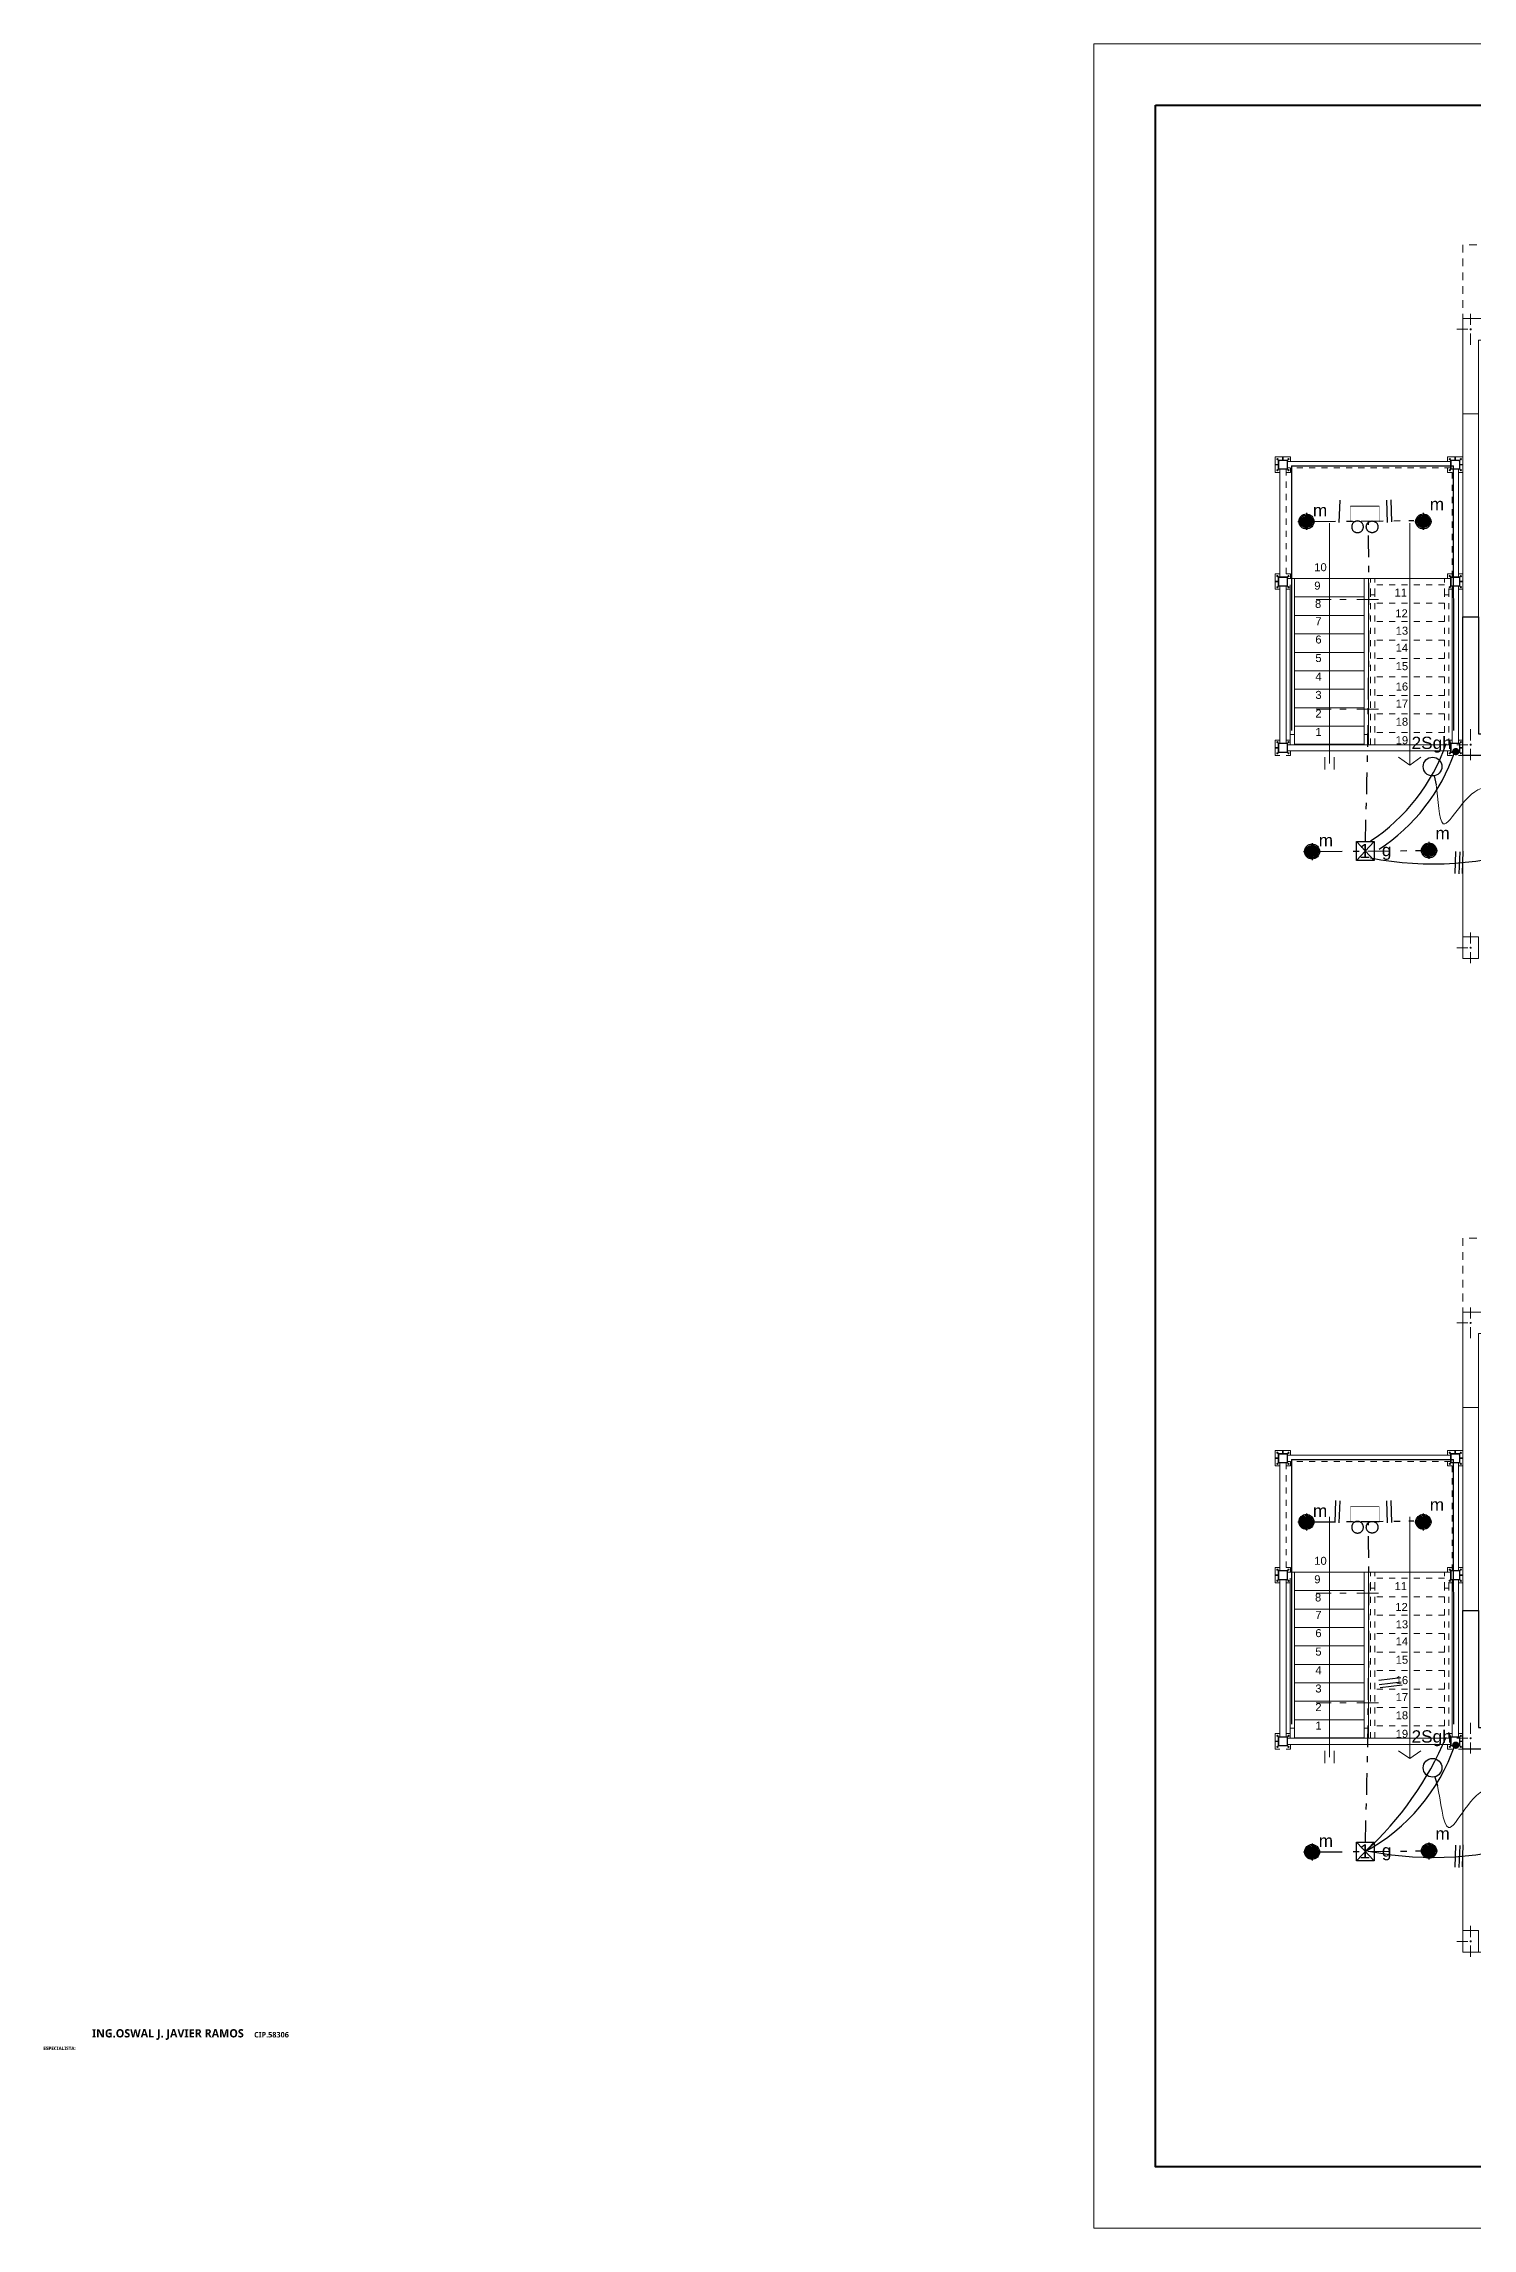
# Model space of a CAD drawing. Header units: metres. Extents: x -17 to 101, y 0 to 79.
# Drawn here: x -17.06 to 6.15, y 37.93 to 73.43 of the extents above; entities that cross this region are included whole.
import ezdxf
from ezdxf import colors
from ezdxf.entities.mleader import LeaderData, LeaderLine
from ezdxf.math import Vec2, Vec3

# ---------------------------------------------------------------- set-up
doc = ezdxf.new("R2010")
doc.units = ezdxf.units.M
doc.set_wipeout_variables(frame=1)
for name, pattern in [('DASHED2', [0.375, 0.25, -0.125]), ('Dot & Dashed', [0.670278, 0.352778, -0.176389, 0, -0.141111]), ('HIDDEN2', [0.1875, 0.125, -0.0625])]:
    doc.linetypes.add(name, pattern=pattern)
for name, color, linetype, lineweight in [('ALUMBRADO', 1, 'Continuous', 30), ('Cotas varias El', 253, 'Continuous', 13), ('Emergencia', 20, 'Continuous', 25), ('Membrete', 250, 'Continuous', 15), ('TOMACORRIENTE', 5, 'HIDDEN2', 30)]:
    doc.layers.add(name, color=color, linetype=linetype, lineweight=lineweight)
doc.layers.add('G-Anno-Nplt', color=140, linetype='Continuous', lineweight=18, plot=False)
doc.styles.add('Generales', font='trebuc.ttf', dxfattribs={"height": 0.1})
doc.styles.get("Standard").update_dxf_attribs({"font": 'arial.ttf'})
doc.styles.add('Textos pisos', font='arial.ttf', dxfattribs={"height": 0.1})

# ---------------------------------------------------------------- blocks, each defined once
blk = doc.blocks.new('_DOTBLANK')
at = {"color": 0, "linetype": 'ByBlock'}
blk.add_line((-0.5, 0), (-1, 0), dxfattribs=at)
blk.add_circle((0, 0), 0.5, dxfattribs=at)
blk = doc.blocks.new('LED PASILLO')
at = {"layer": 'ALUMBRADO'}
h = blk.add_hatch(color=202, dxfattribs=at)
h.dxf.hatch_style = 1
edge = h.paths.add_edge_path()
edge.add_line((0, 0.138), (0, -0.138))
edge.add_line((-0.138, 0), (0.138, 0))
edge = h.paths.add_edge_path()
edge.add_line((0, 0), (0, 0.085))
edge.add_arc((0, 0), 0.0845, 90, 180)
edge.add_line((-0.085, 0), (0, 0))
edge = h.paths.add_edge_path()
edge.add_line((0.085, 0), (0, 0))
edge.add_line((0, 0), (0, -0.085))
edge.add_arc((0, 0), 0.0845, 270, 360)
at = {"layer": 'ALUMBRADO', "color": 202}
for points in [[(-0.138, 0), (0.138, 0)], [(0, 0.138), (0, -0.138)]]:
    blk.add_lwpolyline(points, dxfattribs=at)
for radius in [0.122, 0.103, 0.0845]:
    blk.add_circle((0, 0), radius, dxfattribs=at)
blk = doc.blocks.new('Emergencia')
at = {"color": 1, "lineweight": 5}
blk.add_wipeout([(-0.077, -0.439), (-0.07, -0.435), (-0.064, -0.43), (-0.058, -0.425), (-0.052, -0.42), (-0.047, -0.413), (-0.042, -0.407), (-0.038, -0.4), (-0.034, -0.393), (-0.031, -0.386), (-0.029, -0.378), (-0.027, -0.37), (-0.026, -0.363), (-0.025, -0.355), (-0.025, -0.347), (-0.026, -0.339), (-0.027, -0.331), (-0.029, -0.323), (-0.031, -0.316), (-0.034, -0.308), (-0.038, -0.301), (-0.042, -0.294), (-0.047, -0.288), (-0.052, -0.282), (-0.058, -0.276), (-0.064, -0.271), (-0.07, -0.266), (-0.077, -0.262), (-0.084, -0.259), (-0.092, -0.256), (-0.099, -0.253), (-0.107, -0.251), (-0.115, -0.25), (-0.123, -0.249), (-0.131, -0.25), (-0.139, -0.25), (-0.146, -0.251), (-0.154, -0.253), (-0.162, -0.256), (-0.169, -0.259), (-0.176, -0.262), (-0.183, -0.267), (-0.189, -0.271), (-0.195, -0.276), (-0.201, -0.282), (-0.206, -0.288), (-0.211, -0.295), (-0.215, -0.301), (-0.219, -0.309), (-0.222, -0.316), (-0.224, -0.323), (-0.226, -0.331), (-0.227, -0.339), (-0.228, -0.347), (-0.228, -0.355), (-0.227, -0.363), (-0.226, -0.371), (-0.224, -0.379), (-0.222, -0.386), (-0.218, -0.393), (-0.215, -0.401), (-0.211, -0.407), (-0.206, -0.414), (-0.201, -0.42), (-0.195, -0.425), (-0.189, -0.431), (-0.183, -0.435), (-0.176, -0.439), (-0.169, -0.443), (-0.161, -0.446), (-0.154, -0.448), (-0.146, -0.45), (-0.138, -0.452), (-0.13, -0.452), (-0.122, -0.452), (-0.114, -0.452), (-0.107, -0.45), (-0.099, -0.448), (-0.091, -0.446), (-0.084, -0.443)], dxfattribs=at).dxf.layer = 'Emergencia'
at = {"layer": 'Emergencia', "color": 240, "true_color": 0xed1f24}
blk.add_lwpolyline([(-0.25, -0.25), (0.25, -0.25), (0.25, 0), (-0.25, 0)], close=True, dxfattribs=at)
at = {"color": 240, "lineweight": 5, "true_color": 0xed1f24}
blk.add_wipeout([(-0.25, -0.25), (0.25, -0.25), (0.25, 0), (-0.25, 0)], dxfattribs=at).dxf.layer = 'Emergencia'
at = {"layer": 'Emergencia', "color": 1}
blk.add_lwpolyline([(-0.077, -0.439), (-0.07, -0.435), (-0.064, -0.43), (-0.058, -0.425), (-0.052, -0.42), (-0.047, -0.413), (-0.042, -0.407), (-0.038, -0.4), (-0.034, -0.393), (-0.031, -0.386), (-0.029, -0.378), (-0.027, -0.37), (-0.026, -0.363), (-0.025, -0.355), (-0.025, -0.347), (-0.026, -0.339), (-0.027, -0.331), (-0.029, -0.323), (-0.031, -0.316), (-0.034, -0.308), (-0.038, -0.301), (-0.042, -0.294), (-0.047, -0.288), (-0.052, -0.282), (-0.058, -0.276), (-0.064, -0.271), (-0.07, -0.266), (-0.077, -0.262), (-0.084, -0.259), (-0.092, -0.256), (-0.099, -0.253), (-0.107, -0.251), (-0.115, -0.25), (-0.123, -0.249), (-0.131, -0.25), (-0.139, -0.25), (-0.146, -0.251), (-0.154, -0.253), (-0.162, -0.256), (-0.169, -0.259), (-0.176, -0.262), (-0.183, -0.267), (-0.189, -0.271), (-0.195, -0.276), (-0.201, -0.282), (-0.206, -0.288), (-0.211, -0.295), (-0.215, -0.301), (-0.219, -0.309), (-0.222, -0.316), (-0.224, -0.323), (-0.226, -0.331), (-0.227, -0.339), (-0.228, -0.347), (-0.228, -0.355), (-0.227, -0.363), (-0.226, -0.371), (-0.224, -0.379), (-0.222, -0.386), (-0.218, -0.393), (-0.215, -0.401), (-0.211, -0.407), (-0.206, -0.414), (-0.201, -0.42), (-0.195, -0.425), (-0.189, -0.431), (-0.183, -0.435), (-0.176, -0.439), (-0.169, -0.443), (-0.161, -0.446), (-0.154, -0.448), (-0.146, -0.45), (-0.138, -0.452), (-0.13, -0.452), (-0.122, -0.452), (-0.114, -0.452), (-0.107, -0.45), (-0.099, -0.448), (-0.091, -0.446), (-0.084, -0.443)], close=True, dxfattribs=at)
at = {"color": 1, "lineweight": 5}
blk.add_wipeout([(0.077, -0.439), (0.07, -0.435), (0.064, -0.43), (0.058, -0.425), (0.052, -0.42), (0.047, -0.413), (0.042, -0.407), (0.038, -0.4), (0.034, -0.393), (0.031, -0.386), (0.029, -0.378), (0.027, -0.37), (0.026, -0.363), (0.025, -0.355), (0.025, -0.347), (0.026, -0.339), (0.027, -0.331), (0.029, -0.323), (0.031, -0.316), (0.034, -0.308), (0.038, -0.301), (0.042, -0.294), (0.047, -0.288), (0.052, -0.282), (0.058, -0.276), (0.064, -0.271), (0.07, -0.266), (0.077, -0.262), (0.084, -0.259), (0.092, -0.256), (0.099, -0.253), (0.107, -0.251), (0.115, -0.25), (0.123, -0.249), (0.131, -0.25), (0.139, -0.25), (0.146, -0.251), (0.154, -0.253), (0.162, -0.256), (0.169, -0.259), (0.176, -0.262), (0.183, -0.267), (0.189, -0.271), (0.195, -0.276), (0.201, -0.282), (0.206, -0.288), (0.211, -0.295), (0.215, -0.301), (0.219, -0.309), (0.222, -0.316), (0.224, -0.323), (0.226, -0.331), (0.227, -0.339), (0.228, -0.347), (0.228, -0.355), (0.227, -0.363), (0.226, -0.371), (0.224, -0.379), (0.222, -0.386), (0.218, -0.393), (0.215, -0.401), (0.211, -0.407), (0.206, -0.414), (0.201, -0.42), (0.195, -0.425), (0.189, -0.431), (0.183, -0.435), (0.176, -0.439), (0.169, -0.443), (0.161, -0.446), (0.154, -0.448), (0.146, -0.45), (0.138, -0.452), (0.13, -0.452), (0.122, -0.452), (0.114, -0.452), (0.107, -0.45), (0.099, -0.448), (0.091, -0.446), (0.084, -0.443)], dxfattribs=at).dxf.layer = 'Emergencia'
at = {"layer": 'Emergencia', "color": 1}
blk.add_lwpolyline([(0.077, -0.439), (0.07, -0.435), (0.064, -0.43), (0.058, -0.425), (0.052, -0.42), (0.047, -0.413), (0.042, -0.407), (0.038, -0.4), (0.034, -0.393), (0.031, -0.386), (0.029, -0.378), (0.027, -0.37), (0.026, -0.363), (0.025, -0.355), (0.025, -0.347), (0.026, -0.339), (0.027, -0.331), (0.029, -0.323), (0.031, -0.316), (0.034, -0.308), (0.038, -0.301), (0.042, -0.294), (0.047, -0.288), (0.052, -0.282), (0.058, -0.276), (0.064, -0.271), (0.07, -0.266), (0.077, -0.262), (0.084, -0.259), (0.092, -0.256), (0.099, -0.253), (0.107, -0.251), (0.115, -0.25), (0.123, -0.249), (0.131, -0.25), (0.139, -0.25), (0.146, -0.251), (0.154, -0.253), (0.162, -0.256), (0.169, -0.259), (0.176, -0.262), (0.183, -0.267), (0.189, -0.271), (0.195, -0.276), (0.201, -0.282), (0.206, -0.288), (0.211, -0.295), (0.215, -0.301), (0.219, -0.309), (0.222, -0.316), (0.224, -0.323), (0.226, -0.331), (0.227, -0.339), (0.228, -0.347), (0.228, -0.355), (0.227, -0.363), (0.226, -0.371), (0.224, -0.379), (0.222, -0.386), (0.218, -0.393), (0.215, -0.401), (0.211, -0.407), (0.206, -0.414), (0.201, -0.42), (0.195, -0.425), (0.189, -0.431), (0.183, -0.435), (0.176, -0.439), (0.169, -0.443), (0.161, -0.446), (0.154, -0.448), (0.146, -0.45), (0.138, -0.452), (0.13, -0.452), (0.122, -0.452), (0.114, -0.452), (0.107, -0.45), (0.099, -0.448), (0.091, -0.446), (0.084, -0.443)], close=True, dxfattribs=at)
blk = doc.blocks.new('caja de paso tipo 1')
at = {"layer": 'ALUMBRADO', "color": 3}
blk.add_lwpolyline([(-0.145, 0.152), (0.145, 0.152), (0.145, -0.152), (-0.145, -0.152)], close=True, dxfattribs=at)
for points in [[(-0.145, -0.152), (0.145, 0.152)], [(-0.145, 0.152), (0.145, -0.152)]]:
    blk.add_lwpolyline(points, dxfattribs=at)
at = {"layer": 'ALUMBRADO', "color": 6}
blk.add_text('1', height=0.231, dxfattribs=at).set_placement((-0.099, -0.115))

msp = doc.modelspace()

# ---------------------------------------------------------------- hatches: boundary and pattern name
at = {"layer": 'ALUMBRADO', "lineweight": 25}
h = msp.add_hatch(color=102, dxfattribs=at)
h.dxf.hatch_style = 1
h.paths.add_polyline_path([(5.818, 61.926, -1), (5.938, 61.926, -1)])
h = msp.add_hatch(color=102, dxfattribs=at)
h.dxf.hatch_style = 1
h.paths.add_polyline_path([(5.818, 45.78, -1), (5.938, 45.78, -1)])

# ---------------------------------------------------------------- linework, layer by layer
at = {"layer": 'ALUMBRADO', "color": 114, "lineweight": 25}
for points in [[(3.986, 65.651), (3.999, 66.01)], [(4.84, 65.658), (4.828, 66.016)], [(5.866, 59.944), (5.878, 60.303)], [(5.935, 59.94), (5.948, 60.299)], [(5.987, 59.947), (5.999, 60.306)], [(3.918, 49.401), (3.93, 49.759)], [(3.986, 49.394), (3.999, 49.753)], [(4.84, 49.401), (4.828, 49.759)], [(4.626, 46.839), (4.983, 46.88)], [(4.633, 46.769), (4.99, 46.811)], [(4.648, 46.72), (5.005, 46.762)], [(5.866, 43.798), (5.878, 44.157)], [(5.935, 43.794), (5.948, 44.153)], [(5.987, 43.802), (5.999, 44.16)]]:
    msp.add_lwpolyline(points, dxfattribs=at)
at = {"layer": 'ALUMBRADO', "color": 6, "linetype": 'Dot & Dashed', "lineweight": 25}
for points in [[(3.681, 60.303), (5.305, 60.32)], [(3.681, 44.046), (5.305, 44.063)]]:
    msp.add_lwpolyline(points, dxfattribs=at)
at = {"layer": 'ALUMBRADO', "lineweight": 25}
for centre, radius, start, end in [((2.794, 63.065), 3.097, 303.2671, 341.0111), ((2.932, 62.928), 3.097, 303.2671, 341.0111), ((5.511, 65.407), 5.305, 258.9378, 288.6586), ((0.815, 47.991), 5.33, 312.3998, 337.0418), ((2.905, 46.796), 3.127, 298.7442, 340.9213), ((5.511, 49.261), 5.305, 258.9378, 288.6586)]:
    msp.add_arc(centre, radius, start, end, dxfattribs=at)
at = {"layer": 'Cotas varias El', "linetype": 'Continuous'}
for p, q in [((6.12, 68.859), (6.12, 69.039)), ((6.075, 68.789), (5.895, 68.789)), ((6.12, 68.719), (6.12, 68.539)), ((2.945, 66.594), (2.945, 66.714)), ((2.945, 66.714), (3.065, 66.714)), ((2.945, 66.594), (2.945, 66.585)), ((2.99, 66.594), (2.945, 66.594)), ((2.99, 66.585), (2.945, 66.585)), ((2.945, 66.464), (2.945, 66.585)), ((3.02, 66.464), (2.945, 66.464)), ((2.99, 66.594), (2.99, 66.585)), ((2.995, 66.594), (2.99, 66.594)), ((2.995, 66.585), (2.99, 66.585)), ((2.995, 66.664), (2.995, 66.514)), ((3.145, 66.664), (2.995, 66.664)), ((2.995, 66.514), (3.12, 66.514)), ((3.001, 66.658), (3.001, 66.52)), ((3.139, 66.658), (3.001, 66.658)), ((3.001, 66.52), (3.12, 66.52)), ((3.02, 66.639), (3.02, 66.639)), ((3.02, 66.639), (3.02, 66.639)), ((3.02, 66.514), (3.02, 64.764)), ((3.074, 66.714), (3.065, 66.714)), ((3.065, 66.669), (3.065, 66.714)), ((3.074, 66.669), (3.065, 66.669)), ((3.065, 66.664), (3.065, 66.669)), ((3.074, 66.669), (3.074, 66.714)), ((3.074, 66.714), (3.195, 66.714)), ((3.074, 66.664), (3.074, 66.669)), ((3.12, 66.52), (3.139, 66.52)), ((3.12, 66.514), (3.145, 66.514)), ((3.195, 66.464), (3.12, 66.464)), ((3.139, 66.539), (3.139, 66.658)), ((3.139, 66.52), (3.139, 66.539)), ((3.145, 66.539), (3.145, 66.664)), ((5.795, 66.639), (3.145, 66.639)), ((3.145, 66.639), (5.795, 66.639)), ((3.145, 66.514), (3.145, 66.539)), ((3.195, 66.714), (3.195, 66.639)), ((3.195, 66.535), (3.195, 66.464)), ((5.745, 66.639), (5.745, 66.714)), ((5.745, 66.714), (5.865, 66.714)), ((5.745, 66.464), (5.745, 66.535)), ((5.82, 66.464), (5.745, 66.464)), ((5.945, 66.664), (5.795, 66.664)), ((5.795, 66.664), (5.795, 66.539)), ((5.795, 66.539), (5.795, 66.514)), ((5.795, 66.514), (5.82, 66.514)), ((5.939, 66.658), (5.801, 66.658)), ((5.801, 66.658), (5.801, 66.539)), ((5.801, 66.539), (5.801, 66.52)), ((5.801, 66.52), (5.82, 66.52)), ((5.82, 66.52), (5.939, 66.52)), ((5.82, 66.514), (5.945, 66.514)), ((5.874, 66.714), (5.865, 66.714)), ((5.865, 66.669), (5.865, 66.714)), ((5.874, 66.669), (5.865, 66.669)), ((5.865, 66.664), (5.865, 66.669)), ((5.874, 66.669), (5.874, 66.714)), ((5.874, 66.714), (5.995, 66.714)), ((5.874, 66.664), (5.874, 66.669)), ((5.92, 66.639), (5.92, 66.639)), ((5.92, 66.639), (5.92, 66.639)), ((5.92, 64.764), (5.92, 66.514)), ((5.995, 66.464), (5.92, 66.464)), ((5.939, 66.52), (5.939, 66.658)), ((5.945, 66.514), (5.945, 66.664)), ((5.945, 66.594), (5.95, 66.594)), ((5.945, 66.585), (5.95, 66.585)), ((5.95, 66.594), (5.95, 66.585)), ((5.95, 66.594), (5.995, 66.594)), ((5.95, 66.585), (5.995, 66.585)), ((5.995, 66.714), (5.995, 66.594)), ((5.995, 66.594), (5.995, 66.585)), ((5.995, 66.585), (5.995, 66.464)), ((2.945, 64.694), (2.945, 64.814)), ((2.945, 64.814), (3.02, 64.814)), ((2.945, 64.694), (2.945, 64.685)), ((2.99, 64.694), (2.945, 64.694)), ((2.99, 64.685), (2.945, 64.685)), ((2.945, 64.564), (2.945, 64.685)), ((2.99, 64.694), (2.99, 64.685)), ((2.995, 64.694), (2.99, 64.694)), ((2.995, 64.685), (2.99, 64.685)), ((2.995, 64.764), (2.995, 64.614)), ((3.145, 64.764), (2.995, 64.764)), ((2.995, 64.614), (3.12, 64.614)), ((3.139, 64.758), (3.001, 64.758)), ((3.001, 64.758), (3.001, 64.62)), ((3.001, 64.62), (3.12, 64.62)), ((3.02, 64.614), (3.02, 62.064)), ((3.12, 64.814), (3.195, 64.814)), ((3.12, 64.62), (3.139, 64.62)), ((3.12, 64.614), (3.145, 64.614)), ((3.12, 64.614), (3.12, 62.064)), ((3.139, 64.62), (3.139, 64.758)), ((3.145, 64.614), (3.145, 64.764)), ((3.145, 64.739), (5.795, 64.739)), ((3.195, 64.814), (3.195, 64.739)), ((5.745, 64.739), (5.745, 64.814)), ((5.745, 64.814), (5.82, 64.814)), ((5.795, 64.764), (5.795, 64.614)), ((5.945, 64.764), (5.795, 64.764)), ((5.795, 64.614), (5.92, 64.614)), ((5.801, 64.758), (5.801, 64.62)), ((5.939, 64.758), (5.801, 64.758)), ((5.801, 64.62), (5.92, 64.62)), ((5.82, 62.064), (5.82, 64.614)), ((5.92, 64.814), (5.995, 64.814)), ((5.92, 64.62), (5.939, 64.62)), ((5.92, 64.614), (5.945, 64.614)), ((5.92, 62.064), (5.92, 64.614)), ((5.939, 64.62), (5.939, 64.758)), ((5.945, 64.614), (5.945, 64.764)), ((5.945, 64.694), (5.95, 64.694)), ((5.945, 64.685), (5.95, 64.685)), ((5.95, 64.694), (5.95, 64.685)), ((5.95, 64.694), (5.995, 64.694)), ((5.95, 64.685), (5.995, 64.685)), ((5.995, 64.814), (5.995, 64.694)), ((5.995, 64.694), (5.995, 64.685)), ((5.995, 64.685), (5.995, 64.564)), ((3.02, 64.564), (2.945, 64.564)), ((3.19, 64.564), (3.12, 64.564)), ((5.82, 64.564), (5.765, 64.564)), ((5.995, 64.564), (5.92, 64.564)), ((6.12, 62.109), (6.12, 62.289)), ((2.945, 61.994), (2.945, 62.114)), ((2.945, 62.114), (3.02, 62.114)), ((2.945, 61.994), (2.945, 61.985)), ((2.99, 61.994), (2.945, 61.994)), ((2.99, 61.985), (2.945, 61.985)), ((2.945, 61.864), (2.945, 61.985)), ((3.02, 61.864), (2.945, 61.864)), ((2.99, 61.994), (2.99, 61.985)), ((2.995, 61.994), (2.99, 61.994)), ((2.995, 61.985), (2.99, 61.985)), ((3.145, 62.064), (2.995, 62.064)), ((2.995, 62.064), (2.995, 61.914)), ((2.995, 61.914), (3.12, 61.914)), ((3.001, 62.058), (3.001, 61.92)), ((3.139, 62.058), (3.001, 62.058)), ((3.001, 61.92), (3.12, 61.92)), ((3.12, 62.114), (3.19, 62.114)), ((3.12, 61.92), (3.139, 61.92)), ((3.12, 61.914), (3.145, 61.914)), ((3.195, 61.864), (3.12, 61.864)), ((3.139, 61.92), (3.139, 62.058)), ((3.145, 61.914), (3.145, 62.064)), ((3.145, 62.039), (5.795, 62.039)), ((3.145, 61.939), (5.795, 61.939)), ((3.195, 61.939), (3.195, 61.864)), ((3.26, 62.04), (4.39, 62.04)), ((5.745, 61.864), (5.745, 61.939)), ((5.82, 61.864), (5.745, 61.864)), ((5.765, 62.114), (5.82, 62.114)), ((5.795, 62.064), (5.795, 61.914)), ((5.945, 62.064), (5.795, 62.064)), ((5.795, 61.914), (5.92, 61.914)), ((5.801, 62.058), (5.801, 61.92)), ((5.939, 62.058), (5.801, 62.058)), ((5.801, 61.92), (5.92, 61.92)), ((6.075, 62.039), (5.895, 62.039)), ((5.92, 62.114), (5.995, 62.114)), ((5.92, 61.92), (5.939, 61.92)), ((5.92, 61.914), (5.945, 61.914)), ((5.995, 61.864), (5.92, 61.864)), ((5.939, 61.92), (5.939, 62.058)), ((5.945, 61.914), (5.945, 62.064)), ((5.945, 61.994), (5.95, 61.994)), ((5.945, 61.985), (5.95, 61.985)), ((5.95, 61.994), (5.95, 61.985)), ((5.95, 61.994), (5.995, 61.994)), ((5.95, 61.985), (5.995, 61.985)), ((5.995, 62.114), (5.995, 61.994)), ((5.995, 61.994), (5.995, 61.985)), ((5.995, 61.985), (5.995, 61.864)), ((6.12, 61.969), (6.12, 61.789)), ((6.12, 58.809), (6.12, 58.989)), ((6.075, 58.739), (5.895, 58.739)), ((6.12, 58.489), (6.12, 58.669)), ((6.075, 52.643), (5.895, 52.643)), ((6.12, 52.713), (6.12, 52.893)), ((6.12, 52.573), (6.12, 52.393)), ((2.945, 50.448), (2.945, 50.568)), ((2.945, 50.568), (3.065, 50.568)), ((2.945, 50.448), (2.945, 50.439)), ((2.99, 50.448), (2.945, 50.448)), ((2.99, 50.439), (2.945, 50.439)), ((2.945, 50.318), (2.945, 50.439)), ((2.99, 50.448), (2.99, 50.439)), ((2.995, 50.448), (2.99, 50.448)), ((2.995, 50.439), (2.99, 50.439)), ((2.995, 50.518), (2.995, 50.368)), ((3.145, 50.518), (2.995, 50.518)), ((3.001, 50.512), (3.001, 50.374)), ((3.139, 50.512), (3.001, 50.512)), ((3.02, 50.493), (3.02, 50.493)), ((3.02, 50.493), (3.02, 50.493)), ((3.074, 50.568), (3.065, 50.568)), ((3.065, 50.523), (3.065, 50.568)), ((3.074, 50.523), (3.065, 50.523)), ((3.065, 50.518), (3.065, 50.523)), ((3.074, 50.523), (3.074, 50.568)), ((3.074, 50.568), (3.195, 50.568)), ((3.074, 50.518), (3.074, 50.523)), ((3.139, 50.393), (3.139, 50.512)), ((3.145, 50.393), (3.145, 50.518)), ((5.795, 50.493), (3.145, 50.493)), ((3.145, 50.493), (5.795, 50.493)), ((3.195, 50.568), (3.195, 50.493)), ((5.745, 50.493), (5.745, 50.568)), ((5.745, 50.568), (5.865, 50.568)), ((5.945, 50.518), (5.795, 50.518)), ((5.795, 50.518), (5.795, 50.393)), ((5.939, 50.512), (5.801, 50.512)), ((5.801, 50.512), (5.801, 50.393)), ((5.874, 50.568), (5.865, 50.568)), ((5.865, 50.523), (5.865, 50.568)), ((5.874, 50.523), (5.865, 50.523)), ((5.865, 50.518), (5.865, 50.523)), ((5.874, 50.523), (5.874, 50.568)), ((5.874, 50.568), (5.995, 50.568)), ((5.874, 50.518), (5.874, 50.523)), ((5.92, 50.493), (5.92, 50.493)), ((5.92, 50.493), (5.92, 50.493)), ((5.939, 50.374), (5.939, 50.512)), ((5.945, 50.368), (5.945, 50.518)), ((5.945, 50.448), (5.95, 50.448)), ((5.945, 50.439), (5.95, 50.439)), ((5.95, 50.448), (5.95, 50.439)), ((5.95, 50.448), (5.995, 50.448)), ((5.95, 50.439), (5.995, 50.439)), ((5.995, 50.568), (5.995, 50.448)), ((5.995, 50.448), (5.995, 50.439)), ((5.995, 50.439), (5.995, 50.318)), ((3.02, 50.318), (2.945, 50.318)), ((2.995, 50.368), (3.12, 50.368)), ((3.001, 50.374), (3.12, 50.374)), ((3.02, 50.368), (3.02, 48.618)), ((3.12, 50.374), (3.139, 50.374)), ((3.12, 50.368), (3.145, 50.368)), ((3.195, 50.318), (3.12, 50.318)), ((3.139, 50.374), (3.139, 50.393)), ((3.145, 50.368), (3.145, 50.393)), ((3.195, 50.389), (3.195, 50.318)), ((5.745, 50.318), (5.745, 50.389)), ((5.82, 50.318), (5.745, 50.318)), ((5.795, 50.393), (5.795, 50.368)), ((5.795, 50.368), (5.82, 50.368)), ((5.801, 50.393), (5.801, 50.374)), ((5.801, 50.374), (5.82, 50.374)), ((5.82, 50.374), (5.939, 50.374)), ((5.82, 50.368), (5.945, 50.368)), ((5.92, 48.618), (5.92, 50.368)), ((5.995, 50.318), (5.92, 50.318)), ((2.945, 48.548), (2.945, 48.668)), ((2.945, 48.668), (3.02, 48.668)), ((3.12, 48.668), (3.195, 48.668)), ((3.195, 48.668), (3.195, 48.593)), ((5.745, 48.593), (5.745, 48.668)), ((5.745, 48.668), (5.82, 48.668)), ((5.92, 48.668), (5.995, 48.668)), ((5.995, 48.668), (5.995, 48.548)), ((2.945, 48.548), (2.945, 48.539)), ((2.99, 48.548), (2.945, 48.548)), ((2.99, 48.539), (2.945, 48.539)), ((2.945, 48.418), (2.945, 48.539)), ((3.02, 48.418), (2.945, 48.418)), ((2.99, 48.548), (2.99, 48.539)), ((2.995, 48.548), (2.99, 48.548)), ((2.995, 48.539), (2.99, 48.539)), ((2.995, 48.618), (2.995, 48.468)), ((3.145, 48.618), (2.995, 48.618)), ((2.995, 48.468), (3.12, 48.468)), ((3.139, 48.612), (3.001, 48.612)), ((3.001, 48.612), (3.001, 48.474)), ((3.001, 48.474), (3.12, 48.474)), ((3.02, 48.468), (3.02, 45.918)), ((3.12, 48.474), (3.139, 48.474)), ((3.12, 48.468), (3.145, 48.468)), ((3.12, 48.468), (3.12, 45.918)), ((3.19, 48.418), (3.12, 48.418)), ((3.139, 48.474), (3.139, 48.612)), ((3.145, 48.468), (3.145, 48.618)), ((3.145, 48.593), (5.795, 48.593)), ((5.82, 48.418), (5.765, 48.418)), ((5.795, 48.618), (5.795, 48.468)), ((5.945, 48.618), (5.795, 48.618)), ((5.795, 48.468), (5.92, 48.468)), ((5.801, 48.612), (5.801, 48.474)), ((5.939, 48.612), (5.801, 48.612)), ((5.801, 48.474), (5.92, 48.474)), ((5.82, 45.918), (5.82, 48.468)), ((5.92, 48.474), (5.939, 48.474)), ((5.92, 48.468), (5.945, 48.468)), ((5.92, 45.918), (5.92, 48.468)), ((5.995, 48.418), (5.92, 48.418)), ((5.939, 48.474), (5.939, 48.612)), ((5.945, 48.468), (5.945, 48.618)), ((5.945, 48.548), (5.95, 48.548)), ((5.945, 48.539), (5.95, 48.539)), ((5.95, 48.548), (5.95, 48.539)), ((5.95, 48.548), (5.995, 48.548)), ((5.95, 48.539), (5.995, 48.539)), ((5.995, 48.548), (5.995, 48.539)), ((5.995, 48.539), (5.995, 48.418)), ((2.945, 45.848), (2.945, 45.968)), ((2.945, 45.968), (3.02, 45.968)), ((2.945, 45.848), (2.945, 45.839)), ((2.99, 45.848), (2.945, 45.848)), ((2.99, 45.839), (2.945, 45.839)), ((2.945, 45.718), (2.945, 45.839)), ((2.99, 45.848), (2.99, 45.839)), ((2.995, 45.848), (2.99, 45.848)), ((2.995, 45.839), (2.99, 45.839)), ((3.145, 45.918), (2.995, 45.918)), ((2.995, 45.918), (2.995, 45.768)), ((3.001, 45.912), (3.001, 45.774)), ((3.139, 45.912), (3.001, 45.912)), ((3.12, 45.968), (3.19, 45.968)), ((3.139, 45.774), (3.139, 45.912)), ((3.145, 45.768), (3.145, 45.918)), ((3.145, 45.893), (5.795, 45.893)), ((3.26, 45.894), (4.39, 45.894)), ((5.765, 45.968), (5.82, 45.968)), ((5.795, 45.918), (5.795, 45.768)), ((5.945, 45.918), (5.795, 45.918)), ((5.801, 45.912), (5.801, 45.774)), ((5.939, 45.912), (5.801, 45.912)), ((6.075, 45.893), (5.895, 45.893)), ((5.92, 45.968), (5.995, 45.968)), ((5.939, 45.774), (5.939, 45.912)), ((5.945, 45.768), (5.945, 45.918)), ((5.945, 45.848), (5.95, 45.848)), ((5.945, 45.839), (5.95, 45.839)), ((5.95, 45.848), (5.95, 45.839)), ((5.95, 45.848), (5.995, 45.848)), ((5.95, 45.839), (5.995, 45.839)), ((5.995, 45.968), (5.995, 45.848)), ((5.995, 45.848), (5.995, 45.839)), ((5.995, 45.839), (5.995, 45.718)), ((6.12, 45.963), (6.12, 46.143)), ((6.12, 45.823), (6.12, 45.643)), ((3.02, 45.718), (2.945, 45.718)), ((2.995, 45.768), (3.12, 45.768)), ((3.001, 45.774), (3.12, 45.774)), ((3.12, 45.774), (3.139, 45.774)), ((3.12, 45.768), (3.145, 45.768)), ((3.195, 45.718), (3.12, 45.718)), ((3.145, 45.793), (5.795, 45.793)), ((3.195, 45.793), (3.195, 45.718)), ((5.745, 45.718), (5.745, 45.793)), ((5.82, 45.718), (5.745, 45.718)), ((5.795, 45.768), (5.92, 45.768)), ((5.801, 45.774), (5.92, 45.774)), ((5.92, 45.774), (5.939, 45.774)), ((5.92, 45.768), (5.945, 45.768)), ((5.995, 45.718), (5.92, 45.718)), ((6.12, 42.663), (6.12, 42.843)), ((6.075, 42.593), (5.895, 42.593)), ((6.12, 42.343), (6.12, 42.523))]:
    msp.add_line(p, q, dxfattribs=at)
at = {"layer": 'Cotas varias El', "linetype": 'DASHED2', "lineweight": 9, "ltscale": 0.4}
for p, q in [((3.12, 66.514), (3.12, 64.764)), ((5.795, 66.539), (3.145, 66.539)), ((5.82, 64.764), (5.82, 66.514)), ((4.495, 64.476), (4.495, 64.739)), ((4.565, 64.476), (4.565, 64.739)), ((5.695, 64.639), (4.565, 64.639)), ((5.695, 64.476), (5.695, 64.739)), ((5.765, 64.476), (5.765, 64.639)), ((4.495, 62.039), (4.495, 64.476)), ((4.495, 64.476), (4.565, 64.476)), ((4.565, 62.039), (4.565, 64.476)), ((5.695, 64.339), (4.565, 64.339)), ((5.695, 64.476), (5.765, 64.476)), ((5.695, 62.039), (5.695, 64.476)), ((5.765, 62.039), (5.765, 64.476)), ((5.695, 64.039), (4.565, 64.039)), ((5.695, 63.739), (4.565, 63.739)), ((5.695, 63.439), (4.565, 63.439)), ((5.695, 63.139), (4.565, 63.139)), ((5.695, 62.839), (4.565, 62.839)), ((5.695, 62.539), (4.565, 62.539)), ((5.695, 62.239), (4.565, 62.239)), ((3.12, 50.368), (3.12, 48.618)), ((5.795, 50.393), (3.145, 50.393)), ((5.82, 48.618), (5.82, 50.368)), ((4.495, 48.33), (4.495, 48.593)), ((4.495, 45.893), (4.495, 48.33)), ((4.495, 48.33), (4.565, 48.33)), ((4.565, 48.33), (4.565, 48.593)), ((5.695, 48.493), (4.565, 48.493)), ((4.565, 45.893), (4.565, 48.33)), ((5.695, 48.33), (5.695, 48.593)), ((5.695, 48.33), (5.765, 48.33)), ((5.695, 45.893), (5.695, 48.33)), ((5.765, 48.33), (5.765, 48.493)), ((5.765, 45.893), (5.765, 48.33)), ((5.695, 48.193), (4.565, 48.193)), ((5.695, 47.893), (4.565, 47.893)), ((5.695, 47.593), (4.565, 47.593)), ((5.695, 47.293), (4.565, 47.293)), ((5.695, 46.993), (4.565, 46.993)), ((5.695, 46.693), (4.565, 46.693)), ((5.695, 46.393), (4.565, 46.393)), ((5.695, 46.093), (4.565, 46.093))]:
    msp.add_line(p, q, dxfattribs=at)
at = {"layer": 'Cotas varias El', "lineweight": -3}
for p, q in [((3.207, 66.568), (3.207, 62.269)), ((3.207, 66.568), (5.84, 66.568)), ((5.838, 66.568), (5.84, 62.269)), ((3.207, 50.422), (5.84, 50.423)), ((3.207, 50.422), (3.207, 46.123)), ((5.838, 50.423), (5.84, 46.123))]:
    msp.add_line(p, q, dxfattribs=at)
at = {"layer": 'Cotas varias El'}
for p, q in [((3.825, 61.732), (3.825, 65.639)), ((5.13, 65.639), (5.13, 61.708)), ((3.75, 61.835), (3.75, 61.634)), ((3.9, 61.835), (3.9, 61.634)), ((5.13, 61.708), (4.949, 61.836)), ((5.13, 61.708), (5.311, 61.836)), ((3.825, 45.586), (3.825, 49.493)), ((5.13, 49.493), (5.13, 45.563)), ((3.75, 45.689), (3.75, 45.488)), ((3.9, 45.689), (3.9, 45.488)), ((5.13, 45.563), (4.949, 45.69)), ((5.13, 45.563), (5.311, 45.69))]:
    msp.add_line(p, q, dxfattribs=at)
at = {"layer": 'Cotas varias El', "linetype": 'Continuous', "lineweight": 15}
for p, q in [((3.19, 64.639), (3.19, 62.202)), ((3.26, 64.739), (3.26, 62.202)), ((4.39, 64.739), (4.39, 62.202)), ((4.46, 64.739), (4.46, 62.202)), ((3.26, 64.439), (4.39, 64.439)), ((3.26, 64.139), (4.39, 64.139)), ((3.26, 63.839), (4.39, 63.839)), ((3.26, 63.539), (4.39, 63.539)), ((3.26, 63.239), (4.39, 63.239)), ((3.26, 62.939), (4.39, 62.939)), ((3.26, 62.639), (4.39, 62.639)), ((3.26, 62.202), (3.19, 62.202)), ((3.19, 62.202), (3.19, 62.039)), ((3.26, 62.34), (4.39, 62.34)), ((3.26, 62.202), (3.26, 62.039)), ((4.46, 62.202), (4.39, 62.202)), ((4.39, 62.202), (4.39, 62.039)), ((4.46, 62.202), (4.46, 62.039)), ((3.26, 62.045), (4.39, 62.045)), ((3.26, 62.044), (4.39, 62.044)), ((3.19, 48.493), (3.19, 46.056)), ((3.26, 48.593), (3.26, 46.056)), ((3.26, 48.293), (4.39, 48.293)), ((4.39, 48.593), (4.39, 46.056)), ((4.46, 48.593), (4.46, 46.056)), ((3.26, 47.993), (4.39, 47.993)), ((3.26, 47.693), (4.39, 47.693)), ((3.26, 47.393), (4.39, 47.393)), ((3.26, 47.093), (4.39, 47.093)), ((3.26, 46.794), (4.39, 46.794)), ((3.26, 46.494), (4.39, 46.494)), ((3.26, 46.194), (4.39, 46.194)), ((3.26, 46.056), (3.19, 46.056)), ((3.19, 46.056), (3.19, 45.893)), ((3.26, 46.056), (3.26, 45.893)), ((3.26, 45.899), (4.39, 45.899)), ((3.26, 45.898), (4.39, 45.898)), ((4.46, 46.056), (4.39, 46.056)), ((4.39, 46.056), (4.39, 45.893)), ((4.46, 46.056), (4.46, 45.893))]:
    msp.add_line(p, q, dxfattribs=at)
at = {"layer": 'Cotas varias El', "linetype": 'Dot & Dashed', "lineweight": 13}
for p, q in [((4.624, 64.398), (3.612, 64.398)), ((4.624, 62.616), (3.612, 62.616)), ((4.624, 48.252), (3.612, 48.252)), ((4.624, 46.47), (3.612, 46.47))]:
    msp.add_line(p, q, dxfattribs=at)
at = {"layer": 'Cotas varias El', "linetype": 'Continuous', "lineweight": 13}
for p, q in [((4.627, 64.348), (4.627, 64.348)), ((4.627, 48.202), (4.627, 48.202))]:
    msp.add_line(p, q, dxfattribs=at)
at = {"layer": 'Cotas varias El'}
for points in [[(0, 73.43), (50.1, 73.43), (50.1, 37.93), (0, 37.93), (0, 73.43)], [(5.995, 64.114), (5.995, 61.864), (6.695, 61.864)], [(5.995, 61.864), (5.995, 58.914)], [(5.995, 51.268), (5.995, 52.818), (6.695, 52.818)], [(5.995, 45.718), (5.995, 42.418), (34.795, 42.418), (34.795, 45.718)]]:
    msp.add_lwpolyline(points, dxfattribs=at)
at = {"layer": 'Cotas varias El', "lineweight": 40}
msp.add_lwpolyline([(1, 72.43), (49.1, 72.43), (49.1, 38.93), (1, 38.93)], close=True, dxfattribs=at)
at = {"layer": 'Cotas varias El', "linetype": 'HIDDEN2'}
for points in [[(34.795, 68.964), (34.795, 70.164), (5.995, 70.164), (5.995, 68.964)], [(34.795, 52.818), (34.795, 54.018), (5.995, 54.018), (5.995, 52.818)]]:
    msp.add_lwpolyline(points, dxfattribs=at)
at = {"layer": 'Cotas varias El', "linetype": 'Continuous'}
for points in [[(5.995, 68.964), (5.995, 67.414), (6.245, 67.414), (6.245, 68.614), (6.695, 68.614), (6.695, 68.964)], [(5.995, 61.864), (5.995, 64.114), (6.245, 64.114), (6.245, 62.214), (6.695, 62.214), (6.695, 61.864)], [(6.245, 58.564), (5.995, 58.564), (5.995, 58.914), (6.245, 58.914)], [(5.995, 52.818), (5.995, 51.268), (6.245, 51.268), (6.245, 52.468), (6.695, 52.468), (6.695, 52.818)], [(5.995, 45.718), (5.995, 47.968), (6.245, 47.968), (6.245, 46.068), (6.695, 46.068), (6.695, 45.718)], [(6.245, 42.418), (5.995, 42.418), (5.995, 42.768), (6.245, 42.768)]]:
    msp.add_lwpolyline(points, close=True, dxfattribs=at)
at = {"layer": 'Cotas varias El', "ltscale": 0.05}
for points in [[(5.995, 67.414), (5.995, 64.114), (6.245, 64.114), (6.245, 67.414)], [(5.995, 51.268), (5.995, 47.968), (6.245, 47.968), (6.245, 51.268)]]:
    msp.add_lwpolyline(points, close=True, dxfattribs=at)
at = {"layer": 'Cotas varias El'}
msp.add_lwpolyline([(6.245, 58.914), (5.995, 58.914), (5.995, 58.564), (6.245, 58.564)], close=True, dxfattribs=at)
at = {"layer": 'Cotas varias El', "linetype": 'Continuous'}
for centre, radius in [((6.12, 68.789), 0.00871), ((2.98, 66.679), 0.00992), ((2.98, 66.499), 0.00992), ((3.16, 66.679), 0.00992), ((3.16, 66.499), 0.00992), ((5.78, 66.679), 0.00992), ((5.78, 66.499), 0.00992), ((5.96, 66.679), 0.00992), ((5.96, 66.499), 0.00992), ((2.98, 64.779), 0.00992), ((3.16, 64.779), 0.00992), ((5.78, 64.779), 0.00992), ((5.96, 64.779), 0.00992), ((2.98, 64.599), 0.00992), ((3.16, 64.599), 0.00992), ((5.78, 64.599), 0.00992), ((5.96, 64.599), 0.00992), ((2.98, 62.079), 0.00992), ((2.98, 61.899), 0.00992), ((3.16, 62.079), 0.00992), ((3.16, 61.899), 0.00992), ((5.78, 62.079), 0.00992), ((5.78, 61.899), 0.00992), ((5.96, 62.079), 0.00992), ((5.96, 61.899), 0.00992), ((6.12, 62.039), 0.00871), ((6.12, 58.739), 0.00871), ((6.12, 52.643), 0.00871), ((2.98, 50.533), 0.00992), ((3.16, 50.533), 0.00992), ((5.78, 50.533), 0.00992), ((5.96, 50.533), 0.00992), ((2.98, 50.353), 0.00992), ((3.16, 50.353), 0.00992), ((5.78, 50.353), 0.00992), ((5.96, 50.353), 0.00992), ((2.98, 48.633), 0.00992), ((3.16, 48.633), 0.00992), ((5.78, 48.633), 0.00992), ((5.96, 48.633), 0.00992), ((2.98, 48.453), 0.00992), ((3.16, 48.453), 0.00992), ((5.78, 48.453), 0.00992), ((5.96, 48.453), 0.00992), ((2.98, 45.933), 0.00992), ((3.16, 45.933), 0.00992), ((5.78, 45.933), 0.00992), ((5.96, 45.933), 0.00992), ((6.12, 45.893), 0.00871), ((2.98, 45.753), 0.00992), ((3.16, 45.753), 0.00992), ((5.78, 45.753), 0.00992), ((5.96, 45.753), 0.00992), ((6.12, 42.593), 0.00871)]:
    msp.add_circle(centre, radius, dxfattribs=at)
for p in [(6.12, 68.789), (6.12, 62.039), (6.12, 58.739), (6.12, 52.643), (6.12, 45.893), (6.12, 42.593)]:
    msp.add_point(p, dxfattribs=at)
at = {"layer": 'G-Anno-Nplt', "color": 251, "linetype": 'Continuous', "lineweight": 25, "true_color": 0x636466}
for points in [[(5.995, 61.864), (5.995, 64.114), (6.245, 64.114), (6.245, 62.214), (6.695, 62.214), (6.695, 61.864)], [(5.995, 45.718), (5.995, 47.968), (6.245, 47.968), (6.245, 46.068), (6.695, 46.068), (6.695, 45.718)], [(5.995, 45.718), (5.995, 47.968), (6.245, 47.968), (6.245, 46.068), (6.695, 46.068), (6.695, 45.718)]]:
    msp.add_lwpolyline(points, close=True, dxfattribs=at)

# ---------------------------------------------------------------- block references
at = {"layer": 'ALUMBRADO', "lineweight": 25}
for p in [(4.409, 60.311), (4.409, 44.055)]:
    msp.add_blockref('caja de paso tipo 1', p, dxfattribs=at)
at = {"layer": 'TOMACORRIENTE', "lineweight": 25}
for p in [(3.451, 65.666), (5.351, 65.666), (3.543, 60.303), (5.443, 60.32), (3.451, 49.409), (5.351, 49.409), (3.543, 44.046), (5.443, 44.063)]:
    msp.add_blockref('LED PASILLO', p, dxfattribs=at)

# ---------------------------------------------------------------- texts
at = {"layer": 'ALUMBRADO', "color": 102, "lineweight": 25}
for s, p in [('m', (3.558, 65.747, 6632.093)), ('m', (5.456, 65.847)), ('2Sgh', (5.16, 61.969)), ('m', (3.651, 60.385, 6632.093)), ('m', (5.548, 60.501)), ('m', (5.456, 49.59)), ('m', (3.558, 49.49, 6632.093)), ('2Sgh', (5.16, 45.823)), ('m', (5.548, 44.244)), ('m', (3.651, 44.128, 6632.093))]:
    msp.add_text(s, height=0.2, dxfattribs=at).set_placement(p)
for p in [(4.677, 60.226, 6632.093), (4.677, 43.969, 6632.093)]:
    msp.add_text('g', height=0.2, rotation=0.0215, dxfattribs=at).set_placement(p)
at = {"layer": 'Cotas varias El', "char_height": 0.13, "width": 0.02301, "attachment_point": 1, "style": 'Generales'}
for s, insert in [('\\A1;{\\fArial|b0|i0|c0|p34;10}', (3.579, 64.988)), ('\\A1;{\\fArial|b0|i0|c0|p34;9}', (3.579, 64.688)), ('\\A1;{\\fArial|b0|i0|c0|p34;8}', (3.591, 64.392)), ('\\A1;{\\fArial|b0|i0|c0|p34;11}', (4.884, 64.576)), ('\\A1;{\\fArial|b0|i0|c0|p34;7}', (3.597, 64.11)), ('\\A1;{\\fArial|b0|i0|c0|p34;12}', (4.896, 64.238)), ('\\A1;{\\fArial|b0|i0|c0|p34;13}', (4.902, 63.956)), ('\\A1;{\\fArial|b0|i0|c0|p34;6}', (3.597, 63.813)), ('\\A1;{\\fArial|b0|i0|c0|p34;14}', (4.902, 63.68)), ('\\A1;{\\fArial|b0|i0|c0|p34;4}', (3.597, 63.21)), ('\\A1;{\\fArial|b0|i0|c0|p34;5}', (3.597, 63.513)), ('\\A1;{\\fArial|b0|i0|c0|p34;15}', (4.902, 63.38)), ('\\A1;{\\fArial|b0|i0|c0|p34;3}', (3.597, 62.913)), ('\\A1;{\\fArial|b0|i0|c0|p34;16}', (4.902, 63.049)), ('\\A1;{\\fArial|b0|i0|c0|p34;2}', (3.597, 62.61)), ('\\A1;{\\fArial|b0|i0|c0|p34;17}', (4.902, 62.772)), ('\\A1;{\\fArial|b0|i0|c0|p34;1}', (3.597, 62.31)), ('\\A1;{\\fArial|b0|i0|c0|p34;18}', (4.902, 62.477)), ('\\A1;{\\fArial|b0|i0|c0|p34;19}', (4.902, 62.177)), ('\\A1;{\\fArial|b0|i0|c0|p34;10}', (3.579, 48.842)), ('\\A1;{\\fArial|b0|i0|c0|p34;9}', (3.579, 48.542)), ('\\A1;{\\fArial|b0|i0|c0|p34;11}', (4.884, 48.43)), ('\\A1;{\\fArial|b0|i0|c0|p34;8}', (3.591, 48.246)), ('\\A1;{\\fArial|b0|i0|c0|p34;7}', (3.597, 47.964)), ('\\A1;{\\fArial|b0|i0|c0|p34;12}', (4.896, 48.092)), ('\\A1;{\\fArial|b0|i0|c0|p34;6}', (3.597, 47.667)), ('\\A1;{\\fArial|b0|i0|c0|p34;13}', (4.902, 47.81)), ('\\A1;{\\fArial|b0|i0|c0|p34;5}', (3.597, 47.367)), ('\\A1;{\\fArial|b0|i0|c0|p34;14}', (4.902, 47.534)), ('\\A1;{\\fArial|b0|i0|c0|p34;15}', (4.902, 47.234)), ('\\A1;{\\fArial|b0|i0|c0|p34;4}', (3.597, 47.064)), ('\\A1;{\\fArial|b0|i0|c0|p34;16}', (4.902, 46.903)), ('\\A1;{\\fArial|b0|i0|c0|p34;3}', (3.597, 46.767)), ('\\A1;{\\fArial|b0|i0|c0|p34;17}', (4.902, 46.627)), ('\\A1;{\\fArial|b0|i0|c0|p34;2}', (3.597, 46.464)), ('\\A1;{\\fArial|b0|i0|c0|p34;1}', (3.597, 46.164)), ('\\A1;{\\fArial|b0|i0|c0|p34;18}', (4.902, 46.331)), ('\\A1;{\\fArial|b0|i0|c0|p34;19}', (4.902, 46.031))]:
    msp.add_mtext(s, dxfattribs=dict(at, insert=insert))
at = {"layer": 'Membrete', "color": 7, "ltscale": 0.5, "attachment_point": 1, "style": 'Generales'}
for s, insert, char_height, width in [('{\\fTrebuchet MS|b1|i0|c0|p34;ESPECIALISTA:}', (-17.071, 40.882), 0.056, 0.97941), ('{\\fTrebuchet MS|b1|i0|c0|p34;\\H1.0054x;ING.OSWAL J. JAVIER RAMOS\\H0.73511x;     \\H0.89565x;CIP.58306}', (-16.281, 41.166), 0.133673, 4.80392)]:
    msp.add_mtext(s, dxfattribs=dict(at, insert=insert, char_height=char_height, width=width))

# ---------------------------------------------------------------- leaders
at = {"layer": 'ALUMBRADO', "lineweight": 25}
ml = msp.add_multileader_mtext('Standard', dxfattribs=at)
ml.set_content('SUBE AL INTERRUPTOR\\PSEGUNDO NIVEL', color=256, style='Textos pisos')
ml.set_leader_properties(color=6, linetype='Continuous', lineweight=0)
ml.set_arrow_properties(name='DOTBLANK')
ml.build(insert=Vec2(0, 0))
ml.multileader.update_dxf_attribs({"leader_type": 2, "text_left_attachment_type": 2, "dogleg_length": 1, "arrow_head_size": 0.304})
ctx = ml.context
ctx.base_point, ctx.char_height, ctx.arrow_head_size, ctx.landing_gap_size, ctx.plane_origin = Vec3(6.348, 61.332), 0.2025, 0.304, 0.101, Vec3(-0.474, 68.7)
ctx.left_attachment = 2
notes = []
notes.append((ctx, [(0, (1, 1, 0), (4.848, 61.332), (1, 0), 1.5, [(0, [(5.501, 61.683), (5.676, 60.755)], 0, [])])]))
ctx.mtext.insert, ctx.mtext.width, ctx.mtext.defined_height, ctx.mtext.line_spacing_style, ctx.mtext.flow_direction = Vec3(6.449, 61.636), 8.17121, 5.988, 2, 5
ml = msp.add_multileader_mtext('Standard', dxfattribs=at)
ml.set_content('SUBE AL INTERRUPTOR\\PTERCER NIVEL', color=256, style='Textos pisos')
ml.set_leader_properties(color=6, linetype='Continuous', lineweight=0)
ml.set_arrow_properties(name='DOTBLANK')
ml.build(insert=Vec2(0, 0))
ml.multileader.update_dxf_attribs({"leader_type": 2, "text_left_attachment_type": 2, "dogleg_length": 1, "arrow_head_size": 0.304})
ctx = ml.context
ctx.base_point, ctx.char_height, ctx.arrow_head_size, ctx.landing_gap_size, ctx.plane_origin = Vec3(6.434, 45.065), 0.2025, 0.304, 0.101, Vec3(-0.474, 52.43)
ctx.left_attachment = 2
notes.append((ctx, [(0, (1, 1, 0), (4.934, 45.065), (1, 0), 1.5, [(0, [(5.501, 45.414), (5.758, 44.443)], 0, [])])]))
ctx.mtext.insert, ctx.mtext.width, ctx.mtext.defined_height, ctx.mtext.line_spacing_style, ctx.mtext.flow_direction = Vec3(6.535, 45.369), 8.17121, 5.988, 2, 5
for ctx, leaders in notes:
    for number, flags, end, landing, length, lines in leaders:
        leader = LeaderData()
        leader.index, (leader.has_last_leader_line, leader.has_dogleg_vector, leader.attachment_direction) = number, flags
        leader.last_leader_point, leader.dogleg_vector, leader.dogleg_length = Vec3(end), Vec3(landing), length
        for number, points, colour, breaks in lines:
            line = LeaderLine()
            line.index, line.vertices, line.color, line.breaks = number, Vec3.list(points), colors.encode_raw_color(colour), breaks
            leader.lines.append(line)
        ctx.leaders.append(leader)

# ---------------------------------------------------------------- next in the draw order: block references
at = {"layer": 'Emergencia', "lineweight": 25, "xscale": 0.9375, "yscale": 0.9375, "zscale": 0.9375, "rotation": 359.951892214818}
for p in [(4.401, 65.908), (4.401, 49.651)]:
    msp.add_blockref('Emergencia', p, dxfattribs=at)

# ---------------------------------------------------------------- next in the draw order: linework, layer by layer
at = {"layer": 'ALUMBRADO', "color": 6, "linetype": 'Dot & Dashed', "lineweight": 25}
for points in [[(3.573, 65.666), (5.198, 65.682)], [(3.573, 49.409), (5.198, 49.425)]]:
    msp.add_lwpolyline(points, dxfattribs=at)
at = {"layer": 'ALUMBRADO', "color": 114, "lineweight": 25}
for points in [[(4.771, 65.651), (4.759, 66.01)], [(4.771, 49.394), (4.759, 49.753)]]:
    msp.add_lwpolyline(points, dxfattribs=at)
at = {"layer": 'ALUMBRADO', "color": 6, "linetype": 'Dot & Dashed', "lineweight": 25}
for points in [[(4.409, 60.463, 0.011004), (4.458, 65.675)], [(4.409, 44.206, 0.011004), (4.458, 49.418)]]:
    msp.add_lwpolyline(points, format="xyb", dxfattribs=at)

doc.saveas('drawing.dxf')
